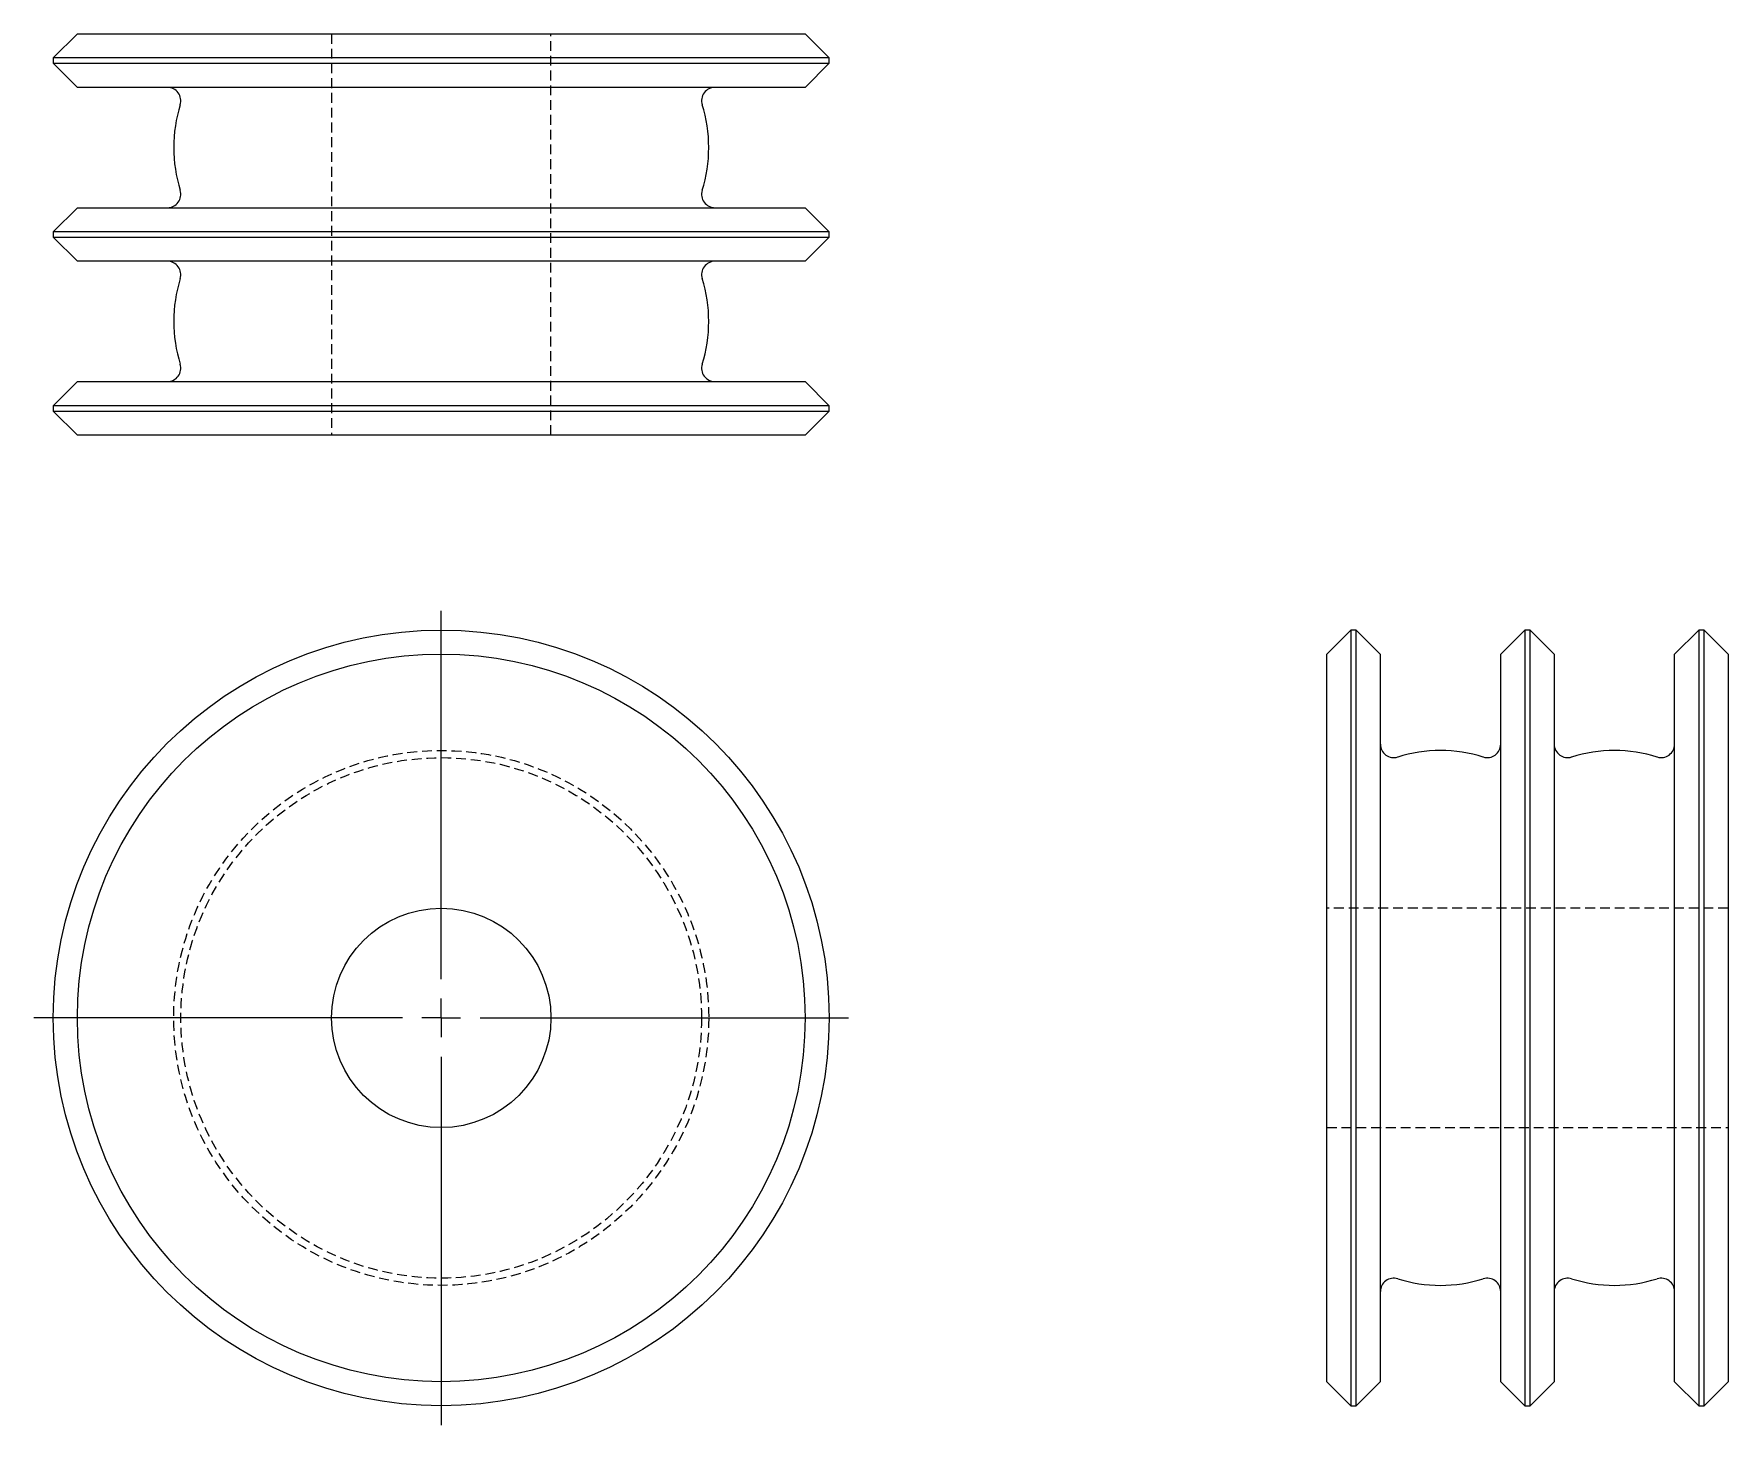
# Model space of a CAD drawing. Header units: millimetres. Extents: x 30 to 249, y 4 to 184.
import ezdxf

# ---------------------------------------------------------------- set-up
doc = ezdxf.new("R2010")
doc.units = ezdxf.units.MM
doc.linetypes.add('HIDDEN', pattern=[1.905, 1.27, -0.635])
doc.layers.add('10', color=7, linetype='Continuous')

# ---------------------------------------------------------------- blocks, each defined once
blk = doc.blocks.new('SW_CENTERMARKSYMBOL_0')
at = {"layer": '10', "color": 0}
for p, q in [((0, 5), (0, 52.5)), ((0, 0), (0, 2.5)), ((-5, 0), (-52.5, 0)), ((0, 0), (-2.5, 0)), ((0, 0), (0, -2.5)), ((0, 0), (2.5, 0)), ((5, 0), (52.5, 0)), ((0, -5), (0, -52.5))]:
    blk.add_line(p, q, dxfattribs=at)

msp = doc.modelspace()

# ---------------------------------------------------------------- linework, layer by layer
at = {"color": 7, "linetype": 'Continuous', "lineweight": 25}
for p, q in [((36.1, 183.86), (33, 180.76)), ((36.1, 183.86), (83, 183.86)), ((83, 183.86), (129.9, 183.86)), ((133, 180.76), (129.9, 183.86)), ((33, 180.76), (33, 180.07)), ((83, 180.76), (33, 180.76)), ((33, 180.07), (36.1, 176.97)), ((33, 180.07), (133, 180.07)), ((133, 180.76), (83, 180.76)), ((129.9, 176.97), (133, 180.07)), ((133, 180.07), (133, 180.76)), ((129.9, 176.97), (36.1, 176.97)), ((36.1, 161.45), (33, 158.34)), ((36.1, 161.45), (83, 161.45)), ((83, 161.45), (129.9, 161.45)), ((133, 158.34), (129.9, 161.45)), ((33, 158.34), (33, 157.66)), ((83, 158.34), (33, 158.34)), ((33, 157.66), (36.1, 154.55)), ((33, 157.66), (133, 157.66)), ((133, 158.34), (83, 158.34)), ((129.9, 154.55), (133, 157.66)), ((133, 157.66), (133, 158.34)), ((129.9, 154.55), (36.1, 154.55)), ((36.1, 139.03), (33, 135.93)), ((36.1, 139.03), (83, 139.03)), ((83, 139.03), (129.9, 139.03)), ((133, 135.93), (129.9, 139.03)), ((33, 135.93), (33, 135.24)), ((83, 135.93), (33, 135.93)), ((133, 135.93), (83, 135.93)), ((133, 135.24), (133, 135.93)), ((33, 135.24), (36.1, 132.14)), ((33, 135.24), (133, 135.24)), ((129.9, 132.14), (133, 135.24)), ((129.9, 132.14), (36.1, 132.14)), ((200.24, 107), (197.14, 103.9)), ((200.93, 107), (200.24, 107)), ((200.24, 107), (200.24, 7)), ((204.03, 103.9), (200.93, 107)), ((200.93, 7), (200.93, 107)), ((222.66, 107), (219.55, 103.9)), ((223.34, 107), (222.66, 107)), ((222.66, 107), (222.66, 7)), ((226.45, 103.9), (223.34, 107)), ((223.34, 7), (223.34, 107)), ((245.07, 107), (241.97, 103.9)), ((245.76, 107), (245.07, 107)), ((245.07, 107), (245.07, 7)), ((248.86, 103.9), (245.76, 107)), ((245.76, 7), (245.76, 107)), ((197.14, 10.1), (197.14, 103.9)), ((204.03, 103.9), (204.03, 10.1)), ((219.55, 10.1), (219.55, 103.9)), ((226.45, 103.9), (226.45, 10.1)), ((241.97, 10.1), (241.97, 103.9)), ((248.86, 103.9), (248.86, 10.1)), ((197.14, 10.1), (200.24, 7)), ((200.93, 7), (204.03, 10.1)), ((219.55, 10.1), (222.66, 7)), ((223.34, 7), (226.45, 10.1)), ((241.97, 10.1), (245.07, 7)), ((245.76, 7), (248.86, 10.1)), ((200.24, 7), (200.93, 7)), ((222.66, 7), (223.34, 7)), ((245.07, 7), (245.76, 7))]:
    msp.add_line(p, q, dxfattribs=at)
at = {"color": 7, "linetype": 'HIDDEN', "lineweight": 18}
for p, q in [((68.86, 183.86), (68.86, 132.14)), ((97.14, 132.14), (97.14, 183.86)), ((248.86, 71.14), (197.14, 71.14)), ((197.14, 42.86), (248.86, 42.86))]:
    msp.add_line(p, q, dxfattribs=at)
at = {"color": 7, "linetype": 'Continuous', "lineweight": 25}
for radius in [50, 46.9, 14.14]:
    msp.add_circle((83, 57), radius, dxfattribs=at)
at = {"color": 7, "linetype": 'HIDDEN', "lineweight": 18}
for radius in [34.48, 33.55]:
    msp.add_circle((83, 57), radius, dxfattribs=at)
at = {"color": 7, "linetype": 'Continuous', "lineweight": 25}
for centre, radius, start, end in [((47.72, 175.24), 1.72, 342.4778, 90), ((118.28, 175.24), 1.72, 90, 197.5222), ((66.84, 169.21), 18.32, 162.4778, 197.5222), ((99.16, 169.21), 18.32, 342.4778, 17.5222), ((47.72, 163.17), 1.72, 270, 17.5222), ((118.28, 163.17), 1.72, 162.4778, 270), ((47.72, 152.83), 1.72, 342.4778, 90), ((118.28, 152.83), 1.72, 90, 197.5222), ((66.84, 146.79), 18.32, 162.4778, 197.5222), ((99.16, 146.79), 18.32, 342.4778, 17.5222), ((47.72, 140.76), 1.72, 270, 17.5222), ((118.28, 140.76), 1.72, 162.4778, 270), ((205.76, 92.28), 1.72, 180, 287.5222), ((217.83, 92.28), 1.72, 252.4778, 0), ((228.17, 92.28), 1.72, 180, 287.5222), ((240.24, 92.28), 1.72, 252.4778, 0), ((211.79, 73.16), 18.32, 72.4778, 107.5222), ((234.21, 73.16), 18.32, 72.4778, 107.5222), ((205.76, 21.72), 1.72, 72.4778, 180), ((211.79, 40.84), 18.32, 252.4778, 287.5222), ((217.83, 21.72), 1.72, 0, 107.5222), ((228.17, 21.72), 1.72, 72.4778, 180), ((234.21, 40.84), 18.32, 252.4778, 287.5222), ((240.24, 21.72), 1.72, 0, 107.5222)]:
    msp.add_arc(centre, radius, start, end, dxfattribs=at)

# ---------------------------------------------------------------- block references
at = {"layer": '10'}
msp.add_blockref('SW_CENTERMARKSYMBOL_0', (83, 57), dxfattribs=at)

doc.saveas('drawing.dxf')
